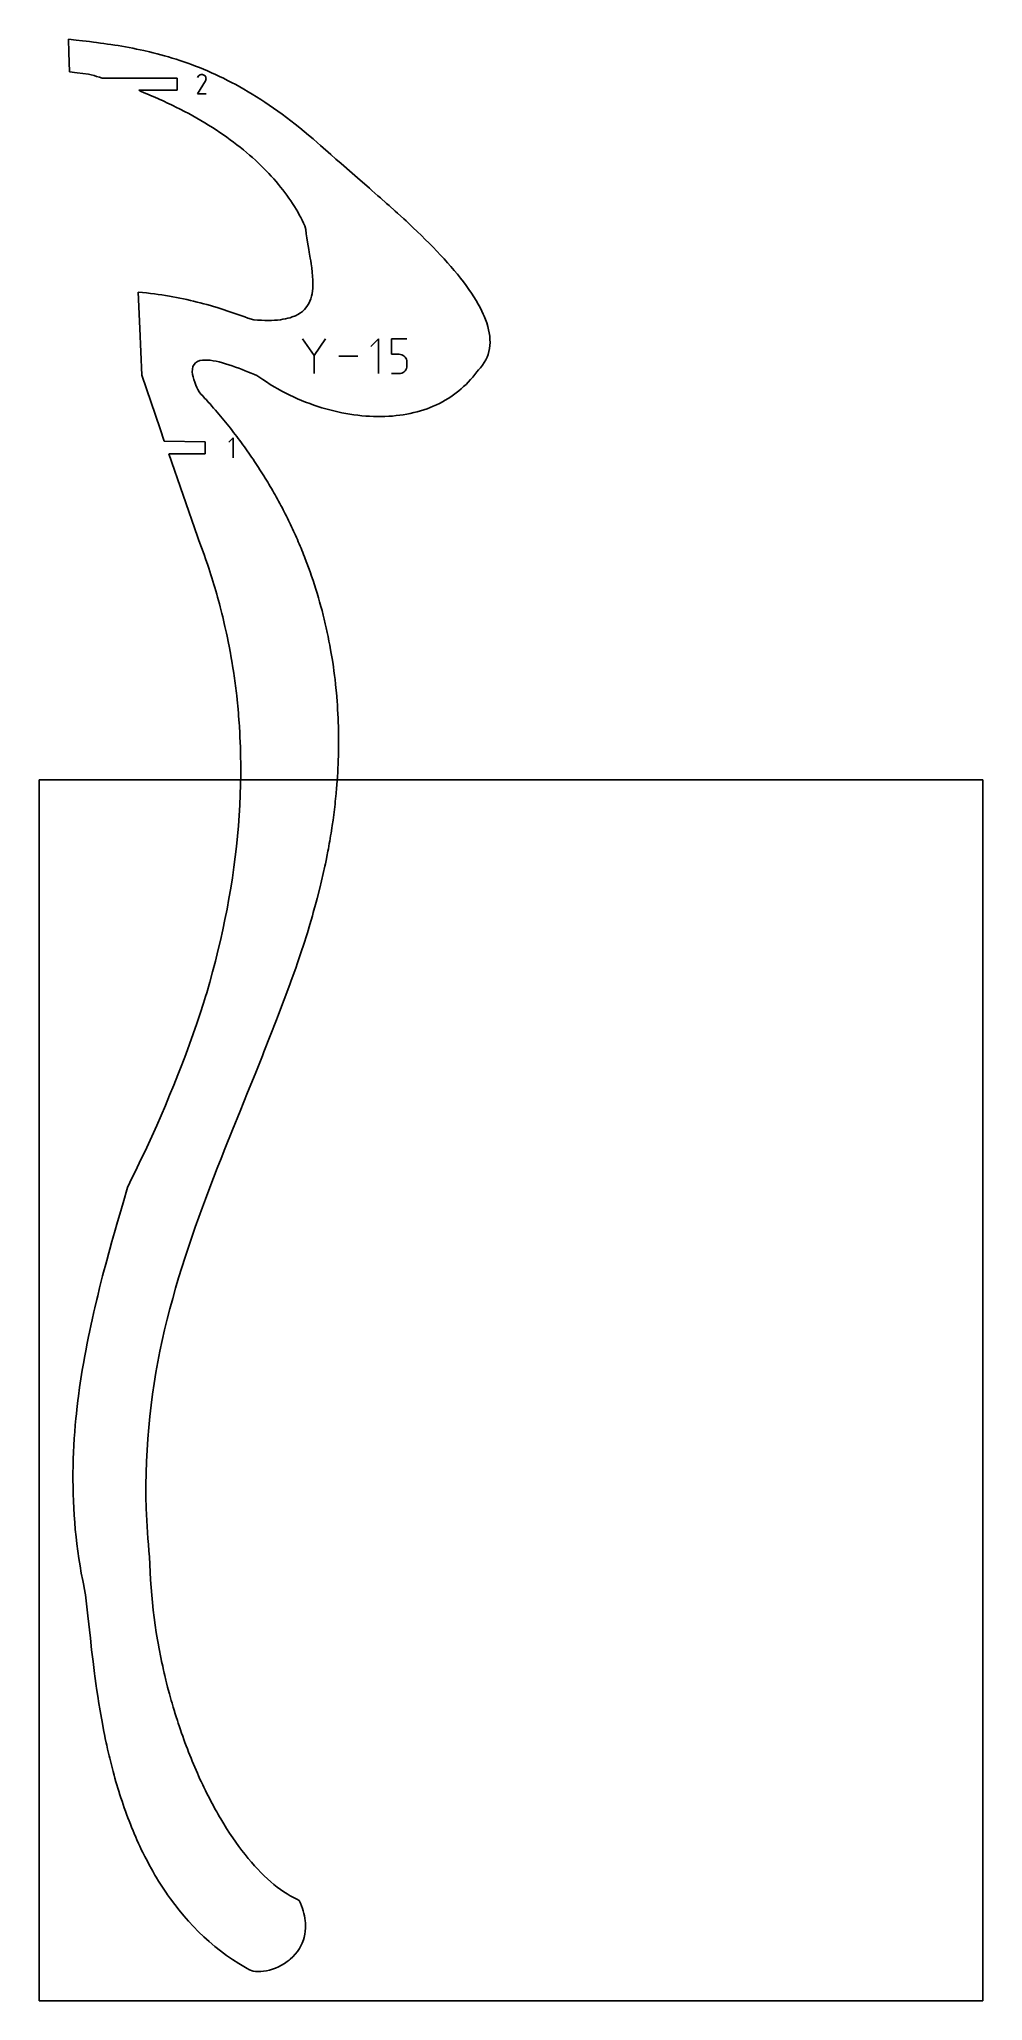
# Model space of a CAD drawing. Extents: x 0 to 216, y 0 to 449.
import ezdxf

# ---------------------------------------------------------------- set-up
doc = ezdxf.new("R2010")
doc.units = 0

msp = doc.modelspace()

# ---------------------------------------------------------------- linework, layer by layer
at = {"layer": 'annotation', "color": 1}
for p, q in [((36.339719, 440.277442), (36.211182, 440.030873)), ((36.441723, 440.422086), (36.339719, 440.277442)), ((36.564105, 440.542829), (36.441723, 440.422086)), ((36.703144, 440.638707), (36.564105, 440.542829)), ((36.855116, 440.70875), (36.703144, 440.638707)), ((37.016299, 440.751993), (36.855116, 440.70875)), ((37.182973, 440.767469), (37.016299, 440.751993)), ((37.351414, 440.75421), (37.182973, 440.767469)), ((37.517901, 440.71125), (37.351414, 440.75421)), ((37.678712, 440.637621), (37.517901, 440.71125)), ((37.82254, 440.53549), (37.678712, 440.637621)), ((37.678712, 440.637621), (37.678712, 440.637621)), ((37.942796, 440.412932), (37.82254, 440.53549)), ((38.03841, 440.273705), (37.942796, 440.412932)), ((38.108314, 440.121565), (38.03841, 440.273705)), ((38.151437, 439.960267), (38.108314, 440.121565)), ((38.166712, 439.793569), (38.151437, 439.960267)), ((36.208418, 436.359698), (38.01733, 439.271815)), ((38.166046, 436.359698), (36.208418, 436.359698)), ((38.01733, 439.271815), (38.019493, 439.274491)), ((38.01733, 439.271815), (38.01733, 439.271815)), ((38.019493, 439.274491), (38.021567, 439.27719)), ((38.021567, 439.27719), (38.023565, 439.279934)), ((38.023565, 439.279934), (38.025503, 439.282746)), ((38.025503, 439.282746), (38.027392, 439.285649)), ((38.027392, 439.285649), (38.029247, 439.288667)), ((38.029247, 439.288667), (38.031082, 439.29182)), ((38.031082, 439.29182), (38.03291, 439.295133)), ((38.03291, 439.295133), (38.034745, 439.298628)), ((38.034745, 439.298628), (38.109435, 439.458993)), ((38.034745, 439.298628), (38.034745, 439.298628)), ((38.109435, 439.458993), (38.153067, 439.625225)), ((38.153067, 439.625225), (38.166712, 439.793569)), ((62.879639, 376.438352), (60.224602, 380.277897)), ((65.534176, 380.277897), (62.879639, 376.438352)), ((77.626098, 380.277647), (75.856573, 378.507623)), ((77.626098, 372.318028), (77.626098, 380.277647)), ((80.610706, 376.733106), (80.610706, 380.277647)), ((80.610706, 380.277647), (84.145763, 380.277647)), ((62.879639, 376.747332), (62.879639, 372.317779)), ((72.872215, 376.297838), (68.520031, 376.297838)), ((82.378234, 376.733106), (80.610706, 376.733106)), ((82.695603, 376.704737), (82.378234, 376.733106)), ((82.994451, 376.622918), (82.695603, 376.704737)), ((82.99425, 372.428783), (83.269532, 372.559715)), ((83.269754, 376.492585), (82.994451, 376.622918)), ((83.269532, 372.559715), (83.516283, 372.734338)), ((83.516488, 376.31867), (83.269754, 376.492585)), ((83.516283, 372.734338), (83.729464, 372.947646)), ((83.729629, 376.106108), (83.516488, 376.31867)), ((83.729464, 372.947646), (83.90404, 373.194629)), ((83.904151, 375.859834), (83.729629, 376.106108)), ((83.90404, 373.194629), (84.034973, 373.47028)), ((84.03503, 375.58478), (83.904151, 375.859834)), ((84.034973, 373.47028), (84.117226, 373.769591)), ((84.117242, 375.285882), (84.03503, 375.58478)), ((84.117226, 373.769591), (84.145763, 374.087554)), ((84.145763, 374.968073), (84.117242, 375.285882)), ((84.145763, 374.087554), (84.145763, 374.968073)), ((84.145763, 374.968073), (84.145763, 374.968073)), ((80.610706, 372.318028), (82.378234, 372.318028)), ((82.378234, 372.318028), (82.695471, 372.346552)), ((82.378234, 372.318028), (82.378234, 372.318028)), ((82.695471, 372.346552), (82.99425, 372.428783)), ((44.400503, 357.656344), (43.376019, 356.631572)), ((44.400503, 353.048047), (44.400503, 357.656344))]:
    msp.add_line(p, q, dxfattribs=at)
at = {"layer": 'boundary', "color": 5}
for p, q in [((8.469605, 448.624047), (6.6675, 448.824341)), ((6.6675, 448.824341), (6.754766, 445.751073)), ((6.754766, 445.751073), (6.913522, 441.328987)), ((9.873819, 448.467832), (8.469605, 448.624047)), ((10.774669, 448.361707), (9.873819, 448.467832)), ((11.491434, 448.277159), (10.774669, 448.361707)), ((12.381816, 448.166027), (11.491434, 448.277159)), ((13.118974, 448.0739), (12.381816, 448.166027)), ((13.999916, 447.95609), (13.118974, 448.0739)), ((14.756926, 447.854737), (13.999916, 447.95609)), ((15.629294, 447.728877), (14.756926, 447.854737)), ((16.405679, 447.616637), (15.629294, 447.728877)), ((17.270088, 447.481218), (16.405679, 447.616637)), ((18.065393, 447.356393), (17.270088, 447.481218)), ((18.922547, 447.210017), (18.065393, 447.356393)), ((19.736509, 447.070691), (18.922547, 447.210017)), ((20.587015, 446.912147), (19.736509, 447.070691)), ((21.419471, 446.756539), (20.587015, 446.912147)), ((22.263818, 446.584491), (21.419471, 446.756539)), ((23.11462, 446.41063), (22.263818, 446.584491)), ((23.953265, 446.224044), (23.11462, 446.41063)), ((25.242972, 445.930013), (23.953265, 446.224044)), ((26.100388, 445.721461), (25.242972, 445.930013)), ((26.961154, 445.502911), (26.100388, 445.721461)), ((27.825295, 445.273893), (26.961154, 445.502911)), ((28.692863, 445.03415), (27.825295, 445.273893)), ((29.563936, 444.783133), (28.692863, 445.03415)), ((30.438579, 444.520586), (29.563936, 444.783133)), ((31.316815, 444.246063), (30.438579, 444.520586)), ((6.913522, 441.328987), (8.665513, 441.141333)), ((8.665513, 441.141333), (11.29891, 440.859695)), ((11.29891, 440.859695), (11.861774, 440.69853)), ((11.861774, 440.69853), (12.571539, 440.495967)), ((12.571539, 440.495967), (13.138207, 440.327614)), ((13.138207, 440.327614), (13.827788, 440.123469)), ((13.827788, 440.123469), (14.397353, 439.948092)), ((14.397353, 439.948092), (31.550983, 439.936655)), ((32.198768, 443.959216), (31.316815, 444.246063)), ((31.550983, 439.936655), (31.550982, 437.190655)), ((33.08433, 443.659628), (32.198768, 443.959216)), ((33.973662, 443.346885), (33.08433, 443.659628)), ((34.866793, 443.020658), (33.973662, 443.346885)), ((35.763757, 442.68052), (34.866793, 443.020658)), ((36.664694, 442.326144), (35.763757, 442.68052)), ((37.569595, 441.95719), (36.664694, 442.326144)), ((38.478512, 441.573116), (37.569595, 441.95719)), ((39.391512, 441.173679), (38.478512, 441.573116)), ((40.30868, 440.758467), (39.391512, 441.173679)), ((41.229997, 440.327147), (40.30868, 440.758467)), ((42.155577, 439.879308), (41.229997, 440.327147)), ((43.085516, 439.414608), (42.155577, 439.879308)), ((31.550982, 437.190655), (22.795528, 437.190655)), ((22.795528, 437.190655), (23.290336, 436.844971)), ((23.290336, 436.844971), (23.858734, 436.616335)), ((23.858734, 436.616335), (24.400267, 436.400021)), ((24.400267, 436.400021), (24.966245, 436.165304)), ((24.966245, 436.165304), (25.494068, 435.947835)), ((25.494068, 435.947835), (26.057278, 435.706926)), ((26.057278, 435.706926), (26.5718, 435.488368)), ((26.5718, 435.488368), (27.131877, 435.241405)), ((44.019772, 438.932597), (43.085516, 439.414608)), ((44.958403, 438.432999), (44.019772, 438.932597)), ((45.901509, 437.915361), (44.958403, 438.432999)), ((46.849219, 437.379398), (45.901509, 437.915361)), ((47.801477, 436.824679), (46.849219, 437.379398)), ((48.758346, 436.250876), (47.801477, 436.824679)), ((49.719956, 435.657628), (48.758346, 436.250876)), ((50.686305, 435.044655), (49.719956, 435.657628)), ((27.131877, 435.241405), (27.633496, 435.021966)), ((27.633496, 435.021966), (28.190121, 434.769051)), ((28.190121, 434.769051), (28.679148, 434.54866)), ((28.679148, 434.54866), (29.232003, 434.289922)), ((29.232003, 434.289922), (29.708834, 434.068658)), ((29.708834, 434.068658), (30.257669, 433.804105)), ((30.257669, 433.804105), (30.72259, 433.581993)), ((30.72259, 433.581993), (31.267104, 433.311836)), ((31.267104, 433.311836), (32.260387, 432.813193)), ((32.260387, 432.813193), (33.237524, 432.308439)), ((33.237524, 432.308439), (34.198581, 431.797527)), ((34.198581, 431.797527), (35.143522, 431.28079)), ((35.143522, 431.28079), (36.072502, 430.758201)), ((51.657424, 434.411452), (50.686305, 435.044655)), ((52.633447, 433.757725), (51.657424, 434.411452)), ((53.614341, 433.08314), (52.633447, 433.757725)), ((54.600244, 432.387311), (53.614341, 433.08314)), ((55.59115, 431.669931), (54.600244, 432.387311)), ((56.587085, 430.930581), (55.59115, 431.669931)), ((57.58811, 430.168943), (56.587085, 430.930581)), ((36.072502, 430.758201), (36.985476, 430.230105)), ((36.985476, 430.230105), (37.882474, 429.696391)), ((37.882474, 429.696391), (38.763609, 429.157476)), ((38.763609, 429.157476), (39.628898, 428.613322)), ((39.628898, 428.613322), (40.478323, 428.06414)), ((40.478323, 428.06414), (41.312018, 427.510058)), ((41.312018, 427.510058), (42.129898, 426.951273)), ((42.129898, 426.951273), (42.932024, 426.387773)), ((42.932024, 426.387773), (43.71845, 425.819901)), ((58.594319, 429.384736), (57.58811, 430.168943)), ((59.605813, 428.577492), (58.594319, 429.384736)), ((60.622451, 427.746984), (59.605813, 428.577492)), ((61.644358, 426.892778), (60.622451, 427.746984)), ((62.671612, 426.014542), (61.644358, 426.892778)), ((43.71845, 425.819901), (44.489234, 425.247696)), ((44.489234, 425.247696), (45.244404, 424.67133)), ((45.244404, 424.67133), (45.983975, 424.090837)), ((45.983975, 424.090837), (46.70799, 423.506496)), ((46.70799, 423.506496), (47.416499, 422.918395)), ((47.416499, 422.918395), (48.109529, 422.326731)), ((48.109529, 422.326731), (48.787079, 421.731525)), ((63.704257, 425.112003), (62.671612, 426.014542)), ((64.378227, 424.507332), (63.704257, 425.112003)), ((64.9727, 423.9905), (64.378227, 424.507332)), ((66.097951, 422.97791), (64.9727, 423.9905)), ((66.705244, 422.457149), (66.097951, 422.97791)), ((67.889469, 421.40487), (66.705244, 422.457149)), ((48.787079, 421.731525), (49.449215, 421.133028)), ((49.449215, 421.133028), (50.095982, 420.531305)), ((50.095982, 420.531305), (50.727415, 419.926569)), ((50.727415, 419.926569), (51.343522, 419.318868)), ((51.343522, 419.318868), (51.944367, 418.7084)), ((51.944367, 418.7084), (52.529994, 418.095346)), ((52.529994, 418.095346), (53.100402, 417.479772)), ((53.100402, 417.479772), (53.655613, 416.861829)), ((69.112158, 420.369246), (67.889469, 421.40487)), ((71.641249, 418.143945), (69.112158, 420.369246)), ((72.85866, 417.116136), (71.641249, 418.143945)), ((53.655613, 416.861829), (54.19574, 416.241657)), ((54.19574, 416.241657), (54.720724, 415.619438)), ((54.720724, 415.619438), (55.230685, 414.99523)), ((55.230685, 414.99523), (55.72559, 414.369275)), ((55.72559, 414.369275), (56.205532, 413.741588)), ((56.205532, 413.741588), (56.670547, 413.112332)), ((56.670547, 413.112332), (57.120656, 412.481734)), ((75.54061, 414.755969), (72.85866, 417.116136)), ((76.1417, 414.245135), (75.54061, 414.755969)), ((77.516386, 413.023991), (76.1417, 414.245135)), ((78.104063, 412.52027), (77.516386, 413.023991)), ((57.120656, 412.481734), (57.555876, 411.849813)), ((57.555876, 411.849813), (57.976207, 411.216791)), ((57.976207, 411.216791), (58.381812, 410.582832)), ((58.381812, 410.582832), (58.772679, 409.947984)), ((58.772679, 409.947984), (59.14875, 409.312324)), ((59.14875, 409.312324), (59.510137, 408.676129)), ((59.510137, 408.676129), (59.856846, 408.039482)), ((79.494064, 411.272111), (78.104063, 412.52027)), ((80.064926, 410.776869), (79.494064, 411.272111)), ((81.461982, 409.504029), (80.064926, 410.776869)), ((82.012992, 409.018575), (81.461982, 409.504029)), ((83.408755, 407.723464), (82.012992, 409.018575)), ((59.856846, 408.039482), (60.188953, 407.402486)), ((60.188953, 407.402486), (60.506466, 406.765294)), ((60.506466, 406.765294), (60.809408, 406.128069)), ((60.809408, 406.128069), (60.973693, 405.284166)), ((60.973693, 405.284166), (61.088747, 404.327132)), ((61.088747, 404.327132), (61.226267, 403.357069)), ((83.937159, 407.248936), (83.408755, 407.723464)), ((85.578496, 405.700889), (83.937159, 407.248936)), ((86.513278, 404.807451), (85.578496, 405.700889)), ((87.43549, 403.91336), (86.513278, 404.807451)), ((61.226267, 403.357069), (61.380651, 402.377347)), ((61.380651, 402.377347), (61.657311, 400.730825)), ((61.657311, 400.730825), (61.778952, 400.074471)), ((61.778952, 400.074471), (61.994094, 398.757573)), ((88.343833, 403.019138), (87.43549, 403.91336)), ((89.236844, 402.125135), (88.343833, 403.019138)), ((90.113302, 401.231917), (89.236844, 402.125135)), ((90.971847, 400.339894), (90.113302, 401.231917)), ((91.811255, 399.449467), (90.971847, 400.339894)), ((61.994094, 398.757573), (62.112872, 398.104515)), ((62.112872, 398.104515), (62.209411, 397.452746)), ((62.209411, 397.452746), (62.347135, 396.486248)), ((62.347135, 396.486248), (62.46228, 395.533689)), ((62.46228, 395.533689), (62.549235, 394.598414)), ((92.630365, 398.561168), (91.811255, 399.449467)), ((93.427695, 397.675484), (92.630365, 398.561168)), ((94.202172, 396.792787), (93.427695, 397.675484)), ((94.952475, 395.913485), (94.202172, 396.792787)), ((95.677562, 395.038162), (94.952475, 395.913485)), ((96.376167, 394.167159), (95.677562, 395.038162)), ((23.632428, 390.866903), (22.642424, 390.970432)), ((22.642424, 390.970432), (22.982384, 382.660411)), ((24.527479, 390.772918), (23.632428, 390.866903)), ((25.456775, 390.659765), (24.527479, 390.772918)), ((26.339251, 390.551766), (25.456775, 390.659765)), ((27.21596, 390.428965), (26.339251, 390.551766)), ((62.419379, 390.556933), (62.307906, 390.034023)), ((62.526083, 391.229601), (62.419379, 390.556933)), ((62.578767, 391.786322), (62.526083, 391.229601)), ((62.549235, 394.598414), (62.60224, 393.683786)), ((62.617951, 392.49987), (62.578767, 391.786322)), ((62.60224, 393.683786), (62.620762, 393.085614)), ((62.620762, 393.085614), (62.617951, 392.49987)), ((97.04706, 393.300895), (96.376167, 394.167159)), ((97.689252, 392.439964), (97.04706, 393.300895)), ((98.301499, 391.584567), (97.689252, 392.439964)), ((98.882666, 390.735238), (98.301499, 391.584567)), ((99.431832, 389.892633), (98.882666, 390.735238)), ((28.086403, 390.306336), (27.21596, 390.428965)), ((28.917755, 390.173958), (28.086403, 390.306336)), ((29.777418, 390.036168), (28.917755, 390.173958)), ((30.56996, 389.894276), (29.777418, 390.036168)), ((31.420821, 389.740767), (30.56996, 389.894276)), ((32.180484, 389.589258), (31.420821, 389.740767)), ((33.025019, 389.419484), (32.180484, 389.589258)), ((33.757264, 389.258472), (33.025019, 389.419484)), ((34.598394, 389.071823), (33.757264, 389.258472)), ((35.308233, 388.901224), (34.598394, 389.071823)), ((36.149256, 388.697159), (35.308233, 388.901224)), ((36.841306, 388.517099), (36.149256, 388.697159)), ((37.685833, 388.295059), (36.841306, 388.517099)), ((38.364409, 388.105518), (37.685833, 388.295059)), ((39.216378, 387.8648), (38.364409, 388.105518)), ((39.885594, 387.665879), (39.216378, 387.8648)), ((40.749181, 387.406056), (39.885594, 387.665879)), ((41.412648, 387.197803), (40.749181, 387.406056)), ((42.292244, 386.918167), (41.412648, 387.197803)), ((42.953529, 386.700647), (42.292244, 386.918167)), ((43.853734, 386.400542), (42.953529, 386.700647)), ((44.516022, 386.173969), (43.853734, 386.400542)), ((45.441586, 385.852722), (44.516022, 386.173969)), ((59.774362, 386.223577), (59.170533, 385.8494)), ((60.21392, 386.561854), (59.774362, 386.223577)), ((60.697242, 387.007923), (60.21392, 386.561854)), ((61.040231, 387.399887), (60.697242, 387.007923)), ((61.413623, 387.911975), (61.040231, 387.399887)), ((61.669967, 388.352609), (61.413623, 387.911975)), ((61.943751, 388.92437), (61.669967, 388.352609)), ((62.12301, 389.408648), (61.943751, 388.92437)), ((62.307906, 390.034023), (62.12301, 389.408648)), ((99.947766, 389.056866), (99.431832, 389.892633)), ((100.429336, 388.228557), (99.947766, 389.056866)), ((100.875578, 387.408051), (100.429336, 388.228557)), ((101.285429, 386.595893), (100.875578, 387.408051)), ((101.585435, 385.94386), (101.285429, 386.595893)), ((22.982384, 382.660411), (23.441356, 371.934543)), ((46.107905, 385.617253), (45.441586, 385.852722)), ((47.063872, 385.274233), (46.107905, 385.617253)), ((47.736904, 385.030006), (47.063872, 385.274233)), ((49.091609, 384.632931), (47.736904, 385.030006)), ((49.978699, 384.562935), (49.091609, 384.632931)), ((50.828044, 384.514324), (49.978699, 384.562935)), ((51.640262, 384.486669), (50.828044, 384.514324)), ((52.416097, 384.47957), (51.640262, 384.486669)), ((53.156377, 384.492705), (52.416097, 384.47957)), ((53.861862, 384.525558), (53.156377, 384.492705)), ((54.533294, 384.577775), (53.861862, 384.525558)), ((55.171441, 384.648894), (54.533294, 384.577775)), ((55.777042, 384.738519), (55.171441, 384.648894)), ((56.350889, 384.846228), (55.777042, 384.738519)), ((56.89381, 384.971631), (56.350889, 384.846228)), ((57.406514, 385.11429), (56.89381, 384.971631)), ((57.889759, 385.273845), (57.406514, 385.11429)), ((58.624226, 385.570163), (57.889759, 385.273845)), ((59.170533, 385.8494), (58.624226, 385.570163)), ((101.796604, 385.468738), (101.585435, 385.94386)), ((102.114934, 384.677526), (101.796604, 385.468738)), ((102.393146, 383.896262), (102.114934, 384.677526)), ((102.630156, 383.125217), (102.393146, 383.896262)), ((102.824886, 382.364875), (102.630156, 383.125217)), ((102.976078, 381.615636), (102.824886, 382.364875)), ((103.082921, 380.878098), (102.976078, 381.615636)), ((102.721462, 376.719574), (102.907282, 377.37868)), ((102.907282, 377.37868), (103.041123, 378.051954)), ((103.041123, 378.051954), (103.124363, 378.738958)), ((103.143963, 380.152403), (103.082921, 380.878098)), ((103.124363, 378.738958), (103.158154, 379.439255)), ((103.158154, 379.439255), (103.143963, 380.152403)), ((35.026677, 372.751984), (35.042907, 373.319178)), ((35.094841, 372.104876), (35.026677, 372.751984)), ((35.042907, 373.319178), (35.176559, 373.917947)), ((35.176559, 373.917947), (35.422276, 374.411597)), ((35.422276, 374.411597), (35.777655, 374.794809)), ((35.777655, 374.794809), (36.22728, 375.083506)), ((36.22728, 375.083506), (36.769911, 375.278175)), ((36.769911, 375.278175), (37.386545, 375.390848)), ((37.386545, 375.390848), (37.933443, 375.424229)), ((37.933443, 375.424229), (38.521249, 375.411728)), ((38.521249, 375.411728), (39.145309, 375.356927)), ((39.145309, 375.356927), (39.80108, 375.263586)), ((39.80108, 375.263586), (40.484294, 375.135064)), ((40.484294, 375.135064), (41.190248, 374.975037)), ((41.190248, 374.975037), (41.914426, 374.786936)), ((41.914426, 374.786936), (42.65248, 374.574529)), ((42.65248, 374.574529), (43.399812, 374.341351)), ((43.399812, 374.341351), (44.151947, 374.090883)), ((44.151947, 374.090883), (44.904372, 373.826641)), ((44.904372, 373.826641), (45.652492, 373.552322)), ((45.652492, 373.552322), (46.458724, 373.239516)), ((46.458724, 373.239516), (47.118113, 372.987601)), ((47.118113, 372.987601), (47.894091, 372.672359)), ((47.894091, 372.672359), (48.512767, 372.42508)), ((99.655602, 372.126879), (100.113266, 372.743026)), ((100.113266, 372.743026), (100.488636, 373.140981)), ((100.488636, 373.140981), (100.961198, 373.652007)), ((100.961198, 373.652007), (101.429244, 374.233701)), ((101.429244, 374.233701), (101.837669, 374.831659)), ((101.837669, 374.831659), (102.188165, 375.445658)), ((102.188165, 375.445658), (102.482214, 376.075095)), ((102.482214, 376.075095), (102.721462, 376.719574)), ((23.441356, 371.934543), (27.656649, 359.650083)), ((35.208764, 371.557451), (35.094841, 372.104876)), ((35.365911, 370.976824), (35.208764, 371.557451)), ((35.588017, 370.329412), (35.365911, 370.976824)), ((35.854173, 369.64905), (35.588017, 370.329412)), ((36.068001, 369.159968), (35.854173, 369.64905)), ((36.308422, 368.646928), (36.068001, 369.159968)), ((36.576147, 368.109412), (36.308422, 368.646928)), ((37.013906, 367.642128), (36.576147, 368.109412)), ((48.512767, 372.42508), (49.236713, 372.123827)), ((49.236713, 372.123827), (49.800379, 371.893276)), ((49.800379, 371.893276), (50.279629, 371.551971)), ((50.279629, 371.551971), (51.131806, 370.965156)), ((51.131806, 370.965156), (51.992744, 370.397866)), ((51.992744, 370.397866), (52.861966, 369.85022)), ((52.861966, 369.85022), (53.738882, 369.322253)), ((53.738882, 369.322253), (54.622943, 368.813897)), ((54.622943, 368.813897), (55.513531, 368.325164)), ((55.513531, 368.325164), (56.410066, 367.85603)), ((95.403393, 367.879264), (95.990512, 368.343781)), ((95.990512, 368.343781), (96.562149, 368.827386)), ((96.562149, 368.827386), (97.118131, 369.329875)), ((97.118131, 369.329875), (97.658211, 369.851353)), ((97.658211, 369.851353), (98.182194, 370.391845)), ((98.182194, 370.391845), (98.689883, 370.951267)), ((98.689883, 370.951267), (99.181095, 371.52963)), ((99.181095, 371.52963), (99.655602, 372.126879)), ((37.425469, 367.196418), (37.013906, 367.642128)), ((37.854542, 366.729807), (37.425469, 367.196418)), ((38.261494, 366.280545), (37.854542, 366.729807)), ((38.682051, 365.814453), (38.261494, 366.280545)), ((39.084284, 365.361863), (38.682051, 365.814453)), ((39.496486, 364.896236), (39.084284, 365.361863)), ((39.893807, 364.440405), (39.496486, 364.896236)), ((40.29789, 363.975124), (39.893807, 364.440405)), ((40.690121, 363.516238), (40.29789, 363.975124)), ((56.410066, 367.85603), (57.312011, 367.406606)), ((57.312011, 367.406606), (58.21879, 366.976763)), ((58.21879, 366.976763), (59.129831, 366.566579)), ((59.129831, 366.566579), (60.044552, 366.176065)), ((60.044552, 366.176065), (60.962319, 365.805262)), ((60.962319, 365.805262), (61.882644, 365.454091)), ((61.882644, 365.454091), (62.80487, 365.122503)), ((62.80487, 365.122503), (63.728521, 364.810637)), ((63.728521, 364.810637), (64.652946, 364.518433)), ((64.652946, 364.518433), (65.577629, 364.245899)), ((65.577629, 364.245899), (66.501959, 363.992996)), ((66.501959, 363.992996), (67.425448, 363.75971)), ((67.425448, 363.75971), (68.347486, 363.546098)), ((85.695832, 363.383373), (86.472778, 363.579475)), ((86.472778, 363.579475), (87.238156, 363.795001)), ((87.238156, 363.795001), (87.991625, 364.029816)), ((87.991625, 364.029816), (88.732801, 364.283862)), ((88.732801, 364.283862), (89.461287, 364.557122)), ((89.461287, 364.557122), (90.176936, 364.849656)), ((90.176936, 364.849656), (90.879388, 365.161422)), ((90.879388, 365.161422), (91.568308, 365.492357)), ((91.568308, 365.492357), (92.243413, 365.842406)), ((92.243413, 365.842406), (92.90449, 366.211576)), ((92.90449, 366.211576), (93.551341, 366.59988)), ((93.551341, 366.59988), (94.18353, 367.00728)), ((94.18353, 367.00728), (94.800933, 367.433777)), ((94.800933, 367.433777), (95.403393, 367.879264)), ((27.656649, 359.650083), (28.618809, 356.875195)), ((41.086322, 363.05131), (40.690121, 363.516238)), ((41.473462, 362.58954), (41.086322, 363.05131)), ((41.861904, 362.124808), (41.473462, 362.58954)), ((42.243825, 361.660178), (41.861904, 362.124808)), ((42.624646, 361.195552), (42.243825, 361.660178)), ((43.0012, 360.728301), (42.624646, 361.195552)), ((43.374632, 360.263774), (43.0012, 360.728301)), ((43.745795, 359.793946), (43.374632, 360.263774)), ((44.111942, 359.329462), (43.745795, 359.793946)), ((44.477596, 358.857314), (44.111942, 359.329462)), ((68.347486, 363.546098), (69.267571, 363.352109)), ((69.267571, 363.352109), (70.1851, 363.177723)), ((70.1851, 363.177723), (71.099561, 363.022993)), ((71.099561, 363.022993), (72.01051, 362.887882)), ((72.01051, 362.887882), (72.917302, 362.772382)), ((72.917302, 362.772382), (73.819434, 362.676441)), ((73.819434, 362.676441), (74.716486, 362.600139)), ((74.716486, 362.600139), (75.607894, 362.543448)), ((75.607894, 362.543448), (76.493162, 362.506206)), ((76.493162, 362.506206), (77.371851, 362.488567)), ((77.371851, 362.488567), (78.243407, 362.490419)), ((78.243407, 362.490419), (79.107438, 362.5118)), ((79.107438, 362.5118), (79.963483, 362.552754)), ((79.963483, 362.552754), (80.811072, 362.613122)), ((80.811072, 362.613122), (81.649807, 362.692945)), ((81.649807, 362.692945), (82.479209, 362.792221)), ((82.479209, 362.792221), (83.298913, 362.910882)), ((83.298913, 362.910882), (84.108511, 363.049059)), ((84.108511, 363.049059), (84.907608, 363.206513)), ((84.907608, 363.206513), (85.695832, 363.383373)), ((28.618809, 356.875195), (38.001324, 356.725196)), ((38.001324, 356.725196), (38.001323, 353.979196)), ((44.836639, 358.392717), (44.477596, 358.857314)), ((45.196764, 357.918217), (44.836639, 358.392717)), ((45.548787, 357.453504), (45.196764, 357.918217)), ((45.903245, 356.976891), (45.548787, 357.453504)), ((46.248448, 356.511955), (45.903245, 356.976891)), ((46.597245, 356.033352), (46.248448, 356.511955)), ((46.935776, 355.568135), (46.597245, 356.033352)), ((47.278887, 355.087641), (46.935776, 355.568135)), ((47.61078, 354.622162), (47.278887, 355.087641)), ((47.948055, 354.139823), (47.61078, 354.622162)), ((38.001323, 353.979196), (29.685273, 353.979196)), ((29.685273, 353.979196), (36.177629, 335.075399)), ((48.273453, 353.673842), (47.948055, 354.139823)), ((48.604896, 353.189853), (48.273453, 353.673842)), ((48.923976, 352.723578), (48.604896, 353.189853)), ((49.249597, 352.238074), (48.923976, 352.723578)), ((49.562373, 351.771186), (49.249597, 352.238074)), ((49.882073, 351.284188), (49.562373, 351.771186)), ((50.188746, 350.816724), (49.882073, 351.284188)), ((50.502595, 350.328491), (50.188746, 350.816724)), ((50.80318, 349.860416), (50.502595, 350.328491)), ((51.111036, 349.370883), (50.80318, 349.860416)), ((51.405649, 348.902115), (51.111036, 349.370883)), ((51.707581, 348.411527), (51.405649, 348.902115)), ((51.99636, 347.942032), (51.707581, 348.411527)), ((52.292342, 347.450444), (51.99636, 347.942032)), ((52.575302, 346.980189), (52.292342, 347.450444)), ((52.865293, 346.487746), (52.575302, 346.980189)), ((53.142552, 346.016633), (52.865293, 346.487746)), ((53.426566, 345.523404), (53.142552, 346.016633)), ((53.698219, 345.051408), (53.426566, 345.523404)), ((53.976292, 344.557537), (53.698219, 345.051408)), ((54.242403, 344.084578), (53.976292, 344.557537)), ((54.514483, 343.590129), (54.242403, 344.084578)), ((54.775118, 343.116163), (54.514483, 343.590129)), ((55.041223, 342.621256), (54.775118, 343.116163)), ((55.296383, 342.146265), (55.041223, 342.621256)), ((55.556522, 341.651029), (55.296383, 342.146265)), ((55.806392, 341.174918), (55.556522, 341.651029)), ((56.060623, 340.679424), (55.806392, 341.174918)), ((56.305211, 340.202231), (56.060623, 340.679424)), ((56.553489, 339.706654), (56.305211, 340.202231)), ((56.792828, 339.22825), (56.553489, 339.706654)), ((57.03515, 338.732565), (56.792828, 339.22825)), ((57.269316, 338.252885), (57.03515, 338.732565)), ((57.505797, 337.757274), (57.269316, 338.252885)), ((57.73484, 337.276375), (57.505797, 337.757274)), ((57.965418, 336.780926), (57.73484, 337.276375)), ((58.189381, 336.298683), (57.965418, 336.780926)), ((36.177629, 335.075399), (36.459719, 334.332418)), ((36.459719, 334.332418), (37.010968, 332.894773)), ((37.010968, 332.894773), (37.278582, 332.154261)), ((37.278582, 332.154261), (37.807397, 330.705472)), ((58.414077, 335.803485), (58.189381, 336.298683)), ((58.633038, 335.319913), (58.414077, 335.803485)), ((58.851935, 334.825122), (58.633038, 335.319913)), ((59.065908, 334.340104), (58.851935, 334.825122)), ((59.278995, 333.845711), (59.065908, 334.340104)), ((59.488016, 333.359298), (59.278995, 333.845711)), ((59.695369, 332.865507), (59.488016, 333.359298)), ((59.899518, 332.377548), (59.695369, 332.865507)), ((60.101088, 331.884371), (59.899518, 332.377548)), ((37.807397, 330.705472), (38.060563, 329.968355)), ((38.060563, 329.968355), (38.567031, 328.50761)), ((38.567031, 328.50761), (38.805616, 327.774718)), ((38.805616, 327.774718), (39.289624, 326.301515)), ((60.300351, 331.394901), (60.101088, 331.884371)), ((60.496229, 330.902461), (60.300351, 331.394901)), ((60.690676, 330.411428), (60.496229, 330.902461)), ((60.880943, 329.919846), (60.690676, 330.411428)), ((61.254891, 328.934615), (60.880943, 329.919846)), ((61.619184, 327.952688), (61.254891, 328.934615)), ((61.974265, 326.960635), (61.619184, 327.952688)), ((39.289624, 326.301515), (39.513794, 325.573603)), ((39.513794, 325.573603), (39.975605, 324.08709)), ((39.975605, 324.08709), (40.185385, 323.365016)), ((40.185385, 323.365016), (40.624873, 321.864606)), ((62.316301, 325.983331), (61.974265, 326.960635)), ((62.652738, 324.984166), (62.316301, 325.983331)), ((62.972942, 324.012153), (62.652738, 324.984166)), ((63.29085, 323.005685), (62.972942, 324.012153)), ((40.624873, 321.864606), (40.820406, 321.149097)), ((40.820406, 321.149097), (41.237575, 319.634187)), ((41.237575, 319.634187), (41.418986, 318.92603)), ((41.418986, 318.92603), (41.813623, 317.395991)), ((63.589536, 322.039694), (63.29085, 323.005685)), ((63.889128, 321.025629), (63.589536, 322.039694)), ((64.16679, 320.066302), (63.889128, 321.025629)), ((64.448169, 319.044465), (64.16679, 320.066302)), ((64.705257, 318.09257), (64.448169, 319.044465)), ((41.813623, 317.395991), (41.981142, 316.695875)), ((41.981142, 316.695875), (42.353189, 315.150057)), ((42.353189, 315.150057), (42.507062, 314.458759)), ((42.507062, 314.458759), (42.856387, 312.896606)), ((64.968419, 317.062805), (64.705257, 318.09257)), ((65.205331, 316.118901), (64.968419, 317.062805)), ((65.450467, 315.081001), (65.205331, 316.118901)), ((65.667703, 314.145803), (65.450467, 315.081001)), ((42.856387, 312.896606), (42.996823, 312.214751)), ((42.996823, 312.214751), (43.323196, 310.635695)), ((43.323196, 310.635695), (43.450498, 309.964021)), ((43.450498, 309.964021), (43.753627, 308.367577)), ((65.894787, 313.099645), (65.667703, 314.145803)), ((66.092853, 312.173732), (65.894787, 313.099645)), ((66.302, 311.119204), (66.092853, 312.173732)), ((66.481447, 310.203174), (66.302, 311.119204)), ((66.67262, 309.140193), (66.481447, 310.203174)), ((43.753627, 308.367577), (43.868134, 307.70676)), ((43.868134, 307.70676), (44.147873, 306.092321)), ((44.147873, 306.092321), (44.249926, 305.442989)), ((44.249926, 305.442989), (44.505949, 303.810075)), ((66.833905, 308.234605), (66.67262, 309.140193)), ((67.007077, 307.163128), (66.833905, 308.234605)), ((67.150815, 306.268657), (67.007077, 307.163128)), ((67.306108, 305.188592), (67.150815, 306.268657)), ((44.505949, 303.810075), (44.595908, 303.172873)), ((44.595908, 303.172873), (44.827903, 301.520991)), ((44.827903, 301.520991), (44.906147, 300.896581)), ((44.906147, 300.896581), (45.113702, 299.225276)), ((67.432792, 304.305665), (67.306108, 305.188592)), ((67.570019, 303.217048), (67.432792, 304.305665)), ((67.680236, 302.346239), (67.570019, 303.217048)), ((67.799559, 301.249097), (67.680236, 302.346239)), ((67.893937, 300.3909), (67.799559, 301.249097)), ((45.113702, 299.225276), (45.180693, 298.614276)), ((45.180693, 298.614276), (45.363638, 296.923032)), ((45.363638, 296.923032), (45.419788, 296.325967)), ((45.419788, 296.325967), (45.577575, 294.6144)), ((67.995232, 299.285346), (67.893937, 300.3909)), ((68.074262, 298.440245), (67.995232, 299.285346)), ((68.157569, 297.326254), (68.074262, 298.440245)), ((68.221941, 296.494676), (68.157569, 297.326254)), ((68.287256, 295.372511), (68.221941, 296.494676)), ((45.577575, 294.6144), (45.623362, 294.031953)), ((45.623362, 294.031953), (45.755697, 292.299687)), ((45.755697, 292.299687), (45.791598, 291.73235)), ((68.337557, 294.554943), (68.287256, 295.372511)), ((68.384853, 293.42462), (68.337557, 294.554943)), ((68.421695, 292.621431), (68.384853, 293.42462)), ((68.451014, 291.483269), (68.421695, 292.621431)), ((45.791598, 291.73235), (45.898101, 289.978829)), ((45.898101, 289.978829), (45.924622, 289.427227)), ((45.924622, 289.427227), (46.004845, 287.652221)), ((46.004845, 287.652221), (46.022524, 287.116861)), ((68.475003, 290.694814), (68.451014, 291.483269)), ((68.486313, 289.548925), (68.475003, 290.694814)), ((68.498058, 288.775618), (68.486313, 289.548925)), ((68.49145, 287.622445), (68.498058, 288.775618)), ((68.49163, 286.864634), (68.49145, 287.622445)), ((46.022524, 287.116861), (46.076016, 285.319938)), ((46.076016, 285.319938), (46.085369, 284.801373)), ((46.085369, 284.801373), (46.111688, 282.982246)), ((46.111688, 282.982246), (46.112058, 280.639226)), ((68.332657, 281.895796), (68.392741, 283.069225)), ((68.392741, 283.069225), (68.413874, 283.795192)), ((68.413874, 283.795192), (68.456238, 284.962192)), ((68.456238, 284.962192), (68.467054, 285.704282)), ((68.467054, 285.704282), (68.49163, 286.864634)), ((46.077212, 278.291239), (46.007412, 275.938287)), ((46.112058, 280.639226), (46.077212, 278.291239)), ((68.088999, 278.128793), (68.184219, 279.313639)), ((68.184219, 279.313639), (68.224126, 280.006777)), ((68.224126, 280.006777), (68.301854, 281.186088)), ((68.301854, 281.186088), (68.332657, 281.895796)), ((46.007412, 275.938287), (45.902587, 273.580832)), ((67.678947, 273.766423), (67.742328, 274.408823)), ((67.742328, 274.408823), (67.871946, 275.60308)), ((67.871946, 275.60308), (67.928094, 276.262559)), ((67.928094, 276.262559), (68.040642, 277.452398)), ((68.040642, 277.452398), (68.088999, 278.128793)), ((45.763104, 271.218951), (45.58904, 268.852873)), ((45.902587, 273.580832), (45.763104, 271.218951)), ((67.04416, 268.929775), (67.223528, 270.1338)), ((67.223528, 270.1338), (67.299456, 270.741662)), ((67.299456, 270.741662), (67.462563, 271.943072)), ((67.462563, 271.943072), (67.532498, 272.568253)), ((67.532498, 272.568253), (67.678947, 273.766423)), ((45.380688, 266.482969), (45.138133, 264.109339)), ((45.58904, 268.852873), (45.380688, 266.482969)), ((66.379983, 264.797353), (66.470355, 265.352985)), ((66.470355, 265.352985), (66.681198, 266.560161)), ((66.681198, 266.560161), (66.767351, 267.133255)), ((66.767351, 267.133255), (66.962821, 268.339264)), ((66.962821, 268.339264), (67.04416, 268.929775)), ((44.861775, 261.732337), (44.551748, 259.352285)), ((45.138133, 264.109339), (44.861775, 261.732337)), ((65.467269, 260.117273), (65.722079, 261.323416)), ((65.722079, 261.323416), (65.81925, 261.844212)), ((65.81925, 261.844212), (66.059926, 263.051501)), ((66.059926, 263.051501), (66.153988, 263.589708)), ((66.153988, 263.589708), (66.379983, 264.797353)), ((44.208435, 256.969388), (43.83198, 254.583966)), ((44.551748, 259.352285), (44.208435, 256.969388)), ((64.214354, 254.604211), (64.612494, 256.253435)), ((64.612494, 256.253435), (64.997322, 257.9236)), ((64.997322, 257.9236), (65.367474, 259.613836)), ((65.367474, 259.613836), (65.467269, 260.117273)), ((43.422689, 252.196339), (42.981092, 249.806824)), ((43.83198, 254.583966), (43.422689, 252.196339)), ((62.719086, 249.011616), (63.382536, 251.371829)), ((63.382536, 251.371829), (63.591119, 252.216448)), ((63.591119, 252.216448), (64.214354, 254.604211)), ((42.507505, 247.415788), (42.002289, 245.023494)), ((42.981092, 249.806824), (42.507505, 247.415788)), ((61.945646, 246.300816), (62.511466, 248.232998)), ((62.511466, 248.232998), (62.719086, 249.011616)), ((41.465727, 242.630382), (40.898366, 240.236786)), ((42.002289, 245.023494), (41.465727, 242.630382)), ((60.36604, 241.291696), (61.355802, 244.35976)), ((61.355802, 244.35976), (61.945646, 246.300816)), ((40.898366, 240.236786), (40.300704, 237.843107)), ((59.028054, 237.287575), (60.107224, 240.450787)), ((60.107224, 240.450787), (60.36604, 241.291696)), ((39.67318, 235.449696), (39.016299, 233.056959)), ((40.300704, 237.843107), (39.67318, 235.449696)), ((57.606864, 233.244794), (58.772851, 236.505477)), ((58.772851, 236.505477), (59.028054, 237.287575)), ((38.068151, 229.786702), (37.601717, 228.292446)), ((38.330609, 230.665413), (38.068151, 229.786702)), ((39.016299, 233.056959), (38.330609, 230.665413)), ((54.758446, 225.633442), (57.359439, 232.523141)), ((57.359439, 232.523141), (57.606864, 233.244794)), ((36.837382, 225.931705), (36.047042, 223.573717)), ((37.601717, 228.292446), (36.837382, 225.931705)), ((51.430742, 217.142261), (54.326796, 224.44536)), ((54.326796, 224.44536), (54.758446, 225.633442)), ((35.23152, 221.219076), (34.391307, 218.868298)), ((36.047042, 223.573717), (35.23152, 221.219076)), ((33.527158, 216.521759), (32.639898, 214.180082)), ((34.391307, 218.868298), (33.527158, 216.521759)), ((49.387812, 212.036212), (51.074446, 216.212452)), ((51.074446, 216.212452), (51.430742, 217.142261)), ((31.730105, 211.843866), (30.798655, 209.513461)), ((32.639898, 214.180082), (31.730105, 211.843866)), ((47.67347, 207.819056), (49.387812, 212.036212)), ((29.846461, 207.189629), (28.874302, 204.872856)), ((30.798655, 209.513461), (29.846461, 207.189629)), ((45.941242, 203.560363), (47.67347, 207.819056)), ((27.883002, 202.563777), (26.873428, 200.262982)), ((28.874302, 204.872856), (27.883002, 202.563777)), ((44.20148, 199.259116), (45.941242, 203.560363)), ((26.873428, 200.262982), (24.985047, 196.088383)), ((42.464712, 194.914305), (44.20148, 199.259116)), ((24.606058, 195.264319), (22.889023, 191.616845)), ((24.985047, 196.088383), (24.606058, 195.264319)), ((41.600842, 192.72521), (42.464712, 194.914305)), ((22.434105, 190.663803), (20.742067, 187.194054)), ((22.889023, 191.616845), (22.434105, 190.663803)), ((39.888565, 188.312976), (40.741633, 190.52487)), ((40.741633, 190.52487), (41.600842, 192.72521)), ((20.204719, 186.1061), (19.176231, 182.564864)), ((20.742067, 187.194054), (20.204719, 186.1061)), ((38.058475, 183.450201), (39.043281, 186.089458)), ((39.043281, 186.089458), (39.888565, 188.312976)), ((18.803641, 181.294671), (17.775318, 177.714849)), ((19.176231, 182.564864), (18.803641, 181.294671)), ((36.528786, 179.324608), (37.362996, 181.596305)), ((37.362996, 181.596305), (38.058475, 183.450201)), ((17.368922, 176.312416), (16.862216, 174.515125)), ((17.775318, 177.714849), (17.368922, 176.312416)), ((34.907703, 174.745771), (35.709908, 177.041111)), ((35.709908, 177.041111), (36.528786, 179.324608)), ((15.928514, 171.167634), (15.438987, 169.35831)), ((16.14839, 171.956397), (15.928514, 171.167634)), ((16.647619, 173.759879), (16.14839, 171.956397)), ((16.862216, 174.515125), (16.647619, 173.759879)), ((33.359994, 170.118751), (34.123951, 172.438358)), ((34.123951, 172.438358), (34.907703, 174.745771)), ((14.737444, 166.721517), (14.511544, 165.868129)), ((15.215243, 168.536692), (14.737444, 166.721517)), ((15.438987, 169.35831), (15.215243, 168.536692)), ((31.897756, 165.442233), (32.617409, 167.786783)), ((32.617409, 167.786783), (33.359994, 170.118751)), ((13.821151, 163.1628), (13.372454, 161.333757)), ((14.047448, 164.046491), (13.821151, 163.1628)), ((14.511544, 165.868129), (14.047448, 164.046491)), ((30.533302, 160.714787), (31.202497, 163.084969)), ((31.202497, 163.084969), (31.897756, 165.442233)), ((12.495298, 157.645808), (12.082657, 155.796981)), ((12.716281, 158.583837), (12.495298, 157.645808)), ((13.147778, 160.421683), (12.716281, 158.583837)), ((13.372454, 161.333757), (13.147778, 160.421683)), ((29.278815, 155.934813), (29.891579, 158.331445)), ((29.891579, 158.331445), (30.533302, 160.714787)), ((11.475402, 152.973596), (11.268606, 151.993164)), ((11.867626, 154.83598), (11.475402, 152.973596)), ((12.082657, 155.796981), (11.867626, 154.83598)), ((28.146004, 151.100453), (28.696461, 153.524547)), ((28.696461, 153.524547), (29.278815, 155.934813)), ((10.7021, 149.118246), (10.355617, 147.218103)), ((10.898335, 150.113892), (10.7021, 149.118246)), ((11.268606, 151.993164), (10.898335, 150.113892)), ((27.147028, 146.209872), (27.629123, 148.662342)), ((27.629123, 148.662342), (28.146004, 151.100453)), ((9.851237, 144.28641), (9.683121, 143.27562)), ((10.172367, 146.212094), (9.851237, 144.28641)), ((10.355617, 147.218103), (10.172367, 146.212094)), ((26.292917, 141.260773), (26.701125, 143.742795)), ((26.701125, 143.742795), (27.147028, 146.209872)), ((9.238519, 140.309656), (8.974238, 138.31588)), ((9.389367, 141.318996), (9.238519, 140.309656)), ((9.683121, 143.27562), (9.389367, 141.318996)), ((25.923917, 138.763546), (26.292917, 141.260773)), ((8.610206, 135.277271), (8.49911, 134.292471)), ((8.842482, 137.314973), (8.610206, 135.277271)), ((8.974238, 138.31588), (8.842482, 137.314973)), ((25.308422, 133.72198), (25.595264, 136.250704)), ((25.595264, 136.250704), (25.923917, 138.763546)), ((8.128151, 130.179207), (8.017407, 128.628746)), ((8.254584, 131.722071), (8.128151, 130.179207)), ((8.396171, 133.257227), (8.254584, 131.722071)), ((8.49911, 134.292471), (8.396171, 133.257227)), ((24.839656, 128.590931), (25.062761, 131.175232)), ((25.062761, 131.175232), (25.308422, 133.72198)), ((7.922883, 127.070848), (7.845196, 125.505486)), ((8.017407, 128.628746), (7.922883, 127.070848)), ((24.526835, 123.36261), (24.660493, 125.986928)), ((24.660493, 125.986928), (24.839656, 128.590931)), ((7.742353, 122.352752), (7.718294, 120.765656)), ((7.784856, 123.932759), (7.742353, 122.352752)), ((7.845196, 125.505486), (7.784856, 123.932759)), ((24.439964, 120.717538), (24.526835, 123.36261)), ((7.718294, 120.765656), (7.713087, 119.171413)), ((7.713087, 119.171413), (7.727523, 117.570261)), ((7.727523, 117.570261), (7.762092, 115.962301)), ((24.400972, 118.051356), (24.439964, 120.717538)), ((24.4112, 115.363458), (24.400972, 118.051356)), ((7.762092, 115.962301), (7.817311, 114.347591)), ((7.817311, 114.347591), (7.893735, 112.726266)), ((7.893735, 112.726266), (7.991894, 111.098495)), ((24.472032, 112.6533), (24.4112, 115.363458)), ((24.584458, 109.920567), (24.472032, 112.6533)), ((7.991894, 111.098495), (8.112314, 109.464434)), ((8.112314, 109.464434), (8.25572, 107.824228)), ((8.25572, 107.824228), (8.422429, 106.178015)), ((24.660495, 108.545536), (24.584458, 109.920567)), ((24.749817, 107.164699), (24.660495, 108.545536)), ((8.422429, 106.178015), (8.613042, 104.52601)), ((8.613042, 104.52601), (8.828164, 102.868396)), ((24.852653, 105.777984), (24.749817, 107.164699)), ((24.969243, 104.385253), (24.852653, 105.777984)), ((25.099496, 102.986578), (24.969243, 104.385253)), ((8.828164, 102.868396), (9.068271, 101.205282)), ((9.068271, 101.205282), (9.334008, 99.536911)), ((9.334008, 99.536911), (9.625734, 97.863573)), ((25.243835, 101.581787), (25.099496, 102.986578)), ((25.292961, 99.814103), (25.243835, 101.581787)), ((25.366841, 98.053625), (25.292961, 99.814103)), ((9.625734, 97.863573), (9.943945, 96.185381)), ((9.943945, 96.185381), (10.175793, 95.054992)), ((10.175793, 95.054992), (10.276045, 94.51467)), ((10.276045, 94.51467), (10.606768, 92.865308)), ((25.465114, 96.300782), (25.366841, 98.053625)), ((25.58706, 94.555887), (25.465114, 96.300782)), ((25.732332, 92.819373), (25.58706, 94.555887)), ((10.606768, 92.865308), (11.14322, 88.061532)), ((25.900491, 91.09164), (25.732332, 92.819373)), ((26.091077, 89.37303), (25.900491, 91.09164)), ((11.14322, 88.061532), (11.69651, 82.971989)), ((26.30368, 87.663955), (26.091077, 89.37303)), ((26.537703, 85.9649), (26.30368, 87.663955)), ((26.792789, 84.276274), (26.537703, 85.9649)), ((11.69651, 82.971989), (11.994139, 80.331542)), ((27.068538, 82.598424), (26.792789, 84.276274)), ((27.277427, 81.433047), (27.068538, 82.598424)), ((27.364216, 80.931928), (27.277427, 81.433047)), ((27.583022, 79.795635), (27.364216, 80.931928)), ((11.994139, 80.331542), (12.313601, 77.633631)), ((12.313601, 77.633631), (12.660755, 74.883108)), ((27.679601, 79.277197), (27.583022, 79.795635)), ((27.907419, 78.170016), (27.679601, 79.277197)), ((28.014117, 77.634682), (27.907419, 78.170016)), ((28.250243, 76.556627), (28.014117, 77.634682)), ((28.367375, 76.004877), (28.250243, 76.556627)), ((12.660755, 74.883108), (12.737546, 74.304017)), ((12.737546, 74.304017), (13.041566, 72.084865)), ((13.041566, 72.084865), (13.138038, 71.416843)), ((28.610987, 74.955862), (28.367375, 76.004877)), ((28.738854, 74.388231), (28.610987, 74.955862)), ((28.989242, 73.368209), (28.738854, 74.388231)), ((29.128108, 72.785291), (28.989242, 73.368209)), ((29.384485, 71.794102), (29.128108, 72.785291)), ((13.138038, 71.416843), (13.461792, 69.243964)), ((13.461792, 69.243964), (13.581966, 68.484493)), ((13.581966, 68.484493), (13.927373, 66.365603)), ((29.534627, 71.196537), (29.384485, 71.794102)), ((29.796383, 70.234041), (29.534627, 71.196537)), ((29.957984, 69.622491), (29.796383, 70.234041)), ((30.224311, 68.688484), (29.957984, 69.622491)), ((30.397583, 68.063666), (30.224311, 68.688484)), ((30.668127, 67.157885), (30.397583, 68.063666)), ((13.927373, 66.365603), (14.07574, 65.512801)), ((14.07574, 65.512801), (14.444177, 63.455171)), ((14.444177, 63.455171), (14.723667, 61.989616)), ((30.853299, 66.520548), (30.668127, 67.157885)), ((31.127215, 65.642785), (30.853299, 66.520548)), ((31.324315, 64.993732), (31.127215, 65.642785)), ((31.601167, 64.143656), (31.324315, 64.993732)), ((31.810446, 63.483713), (31.601167, 64.143656)), ((32.089629, 62.661032), (31.810446, 63.483713)), ((14.723667, 61.989616), (15.018211, 60.51806)), ((15.018211, 60.51806), (15.124816, 60.001668)), ((15.124816, 60.001668), (15.328501, 59.041329)), ((15.328501, 59.041329), (15.44559, 58.501337)), ((15.44559, 58.501337), (15.655149, 57.560119)), ((32.311087, 61.991054), (32.089629, 62.661032)), ((32.592068, 61.195443), (32.311087, 61.991054)), ((32.825775, 60.516361), (32.592068, 61.195443)), ((33.108136, 59.74743), (32.825775, 60.516361)), ((33.354145, 59.060098), (33.108136, 59.74743)), ((33.637308, 58.317468), (33.354145, 59.060098)), ((15.655149, 57.560119), (15.783539, 56.996621)), ((15.783539, 56.996621), (15.998995, 56.075137)), ((15.998995, 56.075137), (16.139545, 55.488323)), ((16.139545, 55.488323), (16.360883, 54.587187)), ((16.360883, 54.587187), (16.514353, 53.977242)), ((16.514353, 53.977242), (16.741386, 53.097)), ((33.895625, 57.622868), (33.637308, 58.317468)), ((34.179281, 56.906159), (33.895625, 57.622868)), ((34.449873, 56.205263), (34.179281, 56.906159)), ((34.73363, 55.514009), (34.449873, 56.205263)), ((35.016558, 54.807773), (34.73363, 55.514009)), ((35.299985, 54.141572), (35.016558, 54.807773)), ((35.595115, 53.431065), (35.299985, 54.141572)), ((16.741386, 53.097), (16.908678, 52.464281)), ((16.908678, 52.464281), (17.141343, 51.605499)), ((17.141343, 51.605499), (17.323285, 50.950264)), ((17.323285, 50.950264), (17.561294, 50.113308)), ((17.561294, 50.113308), (17.758891, 49.436042)), ((17.758891, 49.436042), (18.002183, 48.621369)), ((35.877879, 52.789473), (35.595115, 53.431065)), ((36.185147, 52.075674), (35.877879, 52.789473)), ((36.466922, 51.458213), (36.185147, 52.075674)), ((36.786188, 50.742176), (36.466922, 51.458213)), ((37.066712, 50.148374), (36.786188, 50.742176)), ((37.39793, 49.431147), (37.066712, 50.148374)), ((37.676899, 48.860532), (37.39793, 49.431147)), ((18.002183, 48.621369), (18.216271, 47.922595)), ((18.216271, 47.922595), (18.464555, 47.130565)), ((18.464555, 47.130565), (18.696193, 46.410809)), ((18.696193, 46.410809), (18.949361, 45.641717)), ((18.949361, 45.641717), (19.199475, 44.901607)), ((19.199475, 44.901607), (19.457139, 44.155713)), ((38.019815, 48.143186), (37.676899, 48.860532)), ((38.296984, 47.595279), (38.019815, 48.143186)), ((38.651548, 46.878892), (38.296984, 47.595279)), ((38.92666, 46.353151), (38.651548, 46.878892)), ((39.292549, 45.638782), (38.92666, 46.353151)), ((39.565473, 45.134749), (39.292549, 45.638782)), ((39.942654, 44.42351), (39.565473, 45.134749)), ((19.457139, 44.155713), (19.726644, 43.396029)), ((19.726644, 43.396029), (19.988523, 42.673565)), ((19.988523, 42.673565), (20.278567, 41.895022)), ((20.278567, 41.895022), (20.544542, 41.19605)), ((20.544542, 41.19605), (20.856022, 40.399569)), ((20.856022, 40.399569), (21.125645, 39.72428)), ((40.213159, 43.940661), (39.942654, 44.42351)), ((40.601233, 43.233611), (40.213159, 43.940661)), ((40.869181, 42.771474), (40.601233, 43.233611)), ((41.268063, 42.069733), (40.869181, 42.771474)), ((41.533319, 41.62774), (41.268063, 42.069733)), ((42.205086, 40.510011), (41.533319, 41.62774)), ((42.884265, 39.418877), (42.205086, 40.510011)), ((21.125645, 39.72428), (21.459742, 38.910817)), ((21.459742, 38.910817), (21.732815, 38.25925)), ((21.732815, 38.25925), (22.090398, 37.429834)), ((22.090398, 37.429834), (22.366539, 36.801938)), ((22.366539, 36.801938), (22.748678, 35.957617)), ((22.748678, 35.957617), (23.027519, 35.353369)), ((43.570294, 38.354982), (42.884265, 39.418877)), ((44.262873, 37.318761), (43.570294, 38.354982)), ((44.961709, 36.310891), (44.262873, 37.318761)), ((45.666411, 35.331874), (44.961709, 36.310891)), ((23.027519, 35.353369), (23.435411, 34.495408)), ((23.435411, 34.495408), (23.716766, 33.914728)), ((23.716766, 33.914728), (24.151348, 33.044388)), ((24.151348, 33.044388), (24.434777, 32.487104)), ((24.434777, 32.487104), (24.897026, 31.605709)), ((24.897026, 31.605709), (25.182181, 31.071668)), ((46.376585, 34.382303), (45.666411, 35.331874)), ((47.091879, 33.462681), (46.376585, 34.382303)), ((47.812, 32.573549), (47.091879, 33.462681)), ((48.536549, 31.715486), (47.812, 32.573549)), ((49.265211, 30.888919), (48.536549, 31.715486)), ((25.182181, 31.071668), (25.673197, 30.18067)), ((25.673197, 30.18067), (25.959844, 29.669599)), ((25.959844, 29.669599), (26.480866, 28.770453)), ((26.480866, 28.770453), (26.768664, 28.282063)), ((26.768664, 28.282063), (27.320402, 27.376432)), ((27.320402, 27.376432), (27.608992, 26.910441)), ((49.997618, 30.094427), (49.265211, 30.888919)), ((50.733345, 29.332541), (49.997618, 30.094427)), ((51.472033, 28.603727), (50.733345, 29.332541)), ((52.213594, 27.908448), (51.472033, 28.603727)), ((52.957321, 27.247134), (52.213594, 27.908448)), ((53.703248, 26.620328), (52.957321, 27.247134)), ((27.608992, 26.910441), (28.19267, 25.999995)), ((28.19267, 25.999995), (28.481794, 25.556044)), ((28.481794, 25.556044), (29.098451, 24.642489)), ((29.098451, 24.642489), (29.387869, 24.220153)), ((29.387869, 24.220153), (30.038348, 23.305322)), ((30.038348, 23.305322), (31.012979, 21.989977)), ((54.450661, 26.028422), (53.703248, 26.620328)), ((55.199366, 25.471913), (54.450661, 26.028422)), ((55.94911, 24.951144), (55.199366, 25.471913)), ((56.699472, 24.466525), (55.94911, 24.951144)), ((57.450069, 24.018496), (56.699472, 24.466525)), ((58.200542, 23.607398), (57.450069, 24.018496)), ((58.950541, 23.233576), (58.200542, 23.607398)), ((59.507036, 22.978881), (58.950541, 23.233576)), ((59.777631, 22.353013), (59.507036, 22.978881)), ((31.012979, 21.989977), (32.023252, 20.697972)), ((32.023252, 20.697972), (33.069714, 19.43093)), ((33.069714, 19.43093), (34.153137, 18.190491)), ((34.153137, 18.190491), (35.274184, 16.978229)), ((60.017604, 21.739963), (59.777631, 22.353013)), ((60.227507, 21.139624), (60.017604, 21.739963)), ((60.408405, 20.551743), (60.227507, 21.139624)), ((60.560987, 19.976415), (60.408405, 20.551743)), ((60.68614, 19.413454), (60.560987, 19.976415)), ((60.784667, 18.862798), (60.68614, 19.413454)), ((60.857308, 18.324325), (60.784667, 18.862798)), ((60.904929, 17.798103), (60.857308, 18.324325)), ((35.274184, 16.978229), (36.43359, 15.795849)), ((36.43359, 15.795849), (37.632097, 14.645112)), ((37.632097, 14.645112), (38.870179, 13.527868)), ((38.870179, 13.527868), (40.148687, 12.445954)), ((60.17682, 13.200234), (60.449548, 13.937558)), ((60.449548, 13.937558), (60.603378, 14.453009)), ((60.603378, 14.453009), (60.776866, 15.251977)), ((60.776866, 15.251977), (60.860839, 15.814296)), ((60.860839, 15.814296), (60.923619, 16.673995)), ((60.928304, 17.284034), (60.904929, 17.798103)), ((60.923619, 16.673995), (60.928304, 17.284034)), ((40.148687, 12.445954), (41.468224, 11.401322)), ((41.468224, 11.401322), (42.829481, 10.395846)), ((42.829481, 10.395846), (44.233144, 9.43157)), ((44.233144, 9.43157), (45.679867, 8.510568)), ((56.757412, 8.954838), (57.192026, 9.282677)), ((57.192026, 9.282677), (57.442043, 9.495028)), ((57.442043, 9.495028), (58.034067, 10.044767)), ((58.034067, 10.044767), (58.588118, 10.643363)), ((58.588118, 10.643363), (59.098085, 11.290788)), ((59.098085, 11.290788), (59.558096, 11.986696)), ((59.558096, 11.986696), (59.962011, 12.730961)), ((59.962011, 12.730961), (60.17682, 13.200234)), ((45.679867, 8.510568), (47.170303, 7.634886)), ((47.170303, 7.634886), (47.595109, 7.34823)), ((47.595109, 7.34823), (48.107692, 7.050119)), ((48.107692, 7.050119), (48.989299, 6.783042)), ((48.989299, 6.783042), (49.521078, 6.70578)), ((49.521078, 6.70578), (50.094357, 6.673486)), ((50.094357, 6.673486), (50.702898, 6.686973)), ((50.702898, 6.686973), (51.340575, 6.746917)), ((51.340575, 6.746917), (52.001281, 6.85395)), ((52.001281, 6.85395), (52.678771, 7.008557)), ((52.678771, 7.008557), (53.367058, 7.211186)), ((53.367058, 7.211186), (54.059976, 7.462264)), ((54.059976, 7.462264), (54.751566, 7.762026)), ((54.751566, 7.762026), (55.435569, 8.110648)), ((55.435569, 8.110648), (56.106206, 8.508271)), ((56.106206, 8.508271), (56.757412, 8.954838))]:
    msp.add_line(p, q, dxfattribs=at)
at = {"layer": 'frame', "color": 5}
for p, q in [((215.9, 279.4), (0, 279.4)), ((0, 279.4), (0, 0)), ((215.9, 0), (215.9, 279.4)), ((0, 0), (215.9, 0))]:
    msp.add_line(p, q, dxfattribs=at)

doc.saveas('drawing.dxf')
